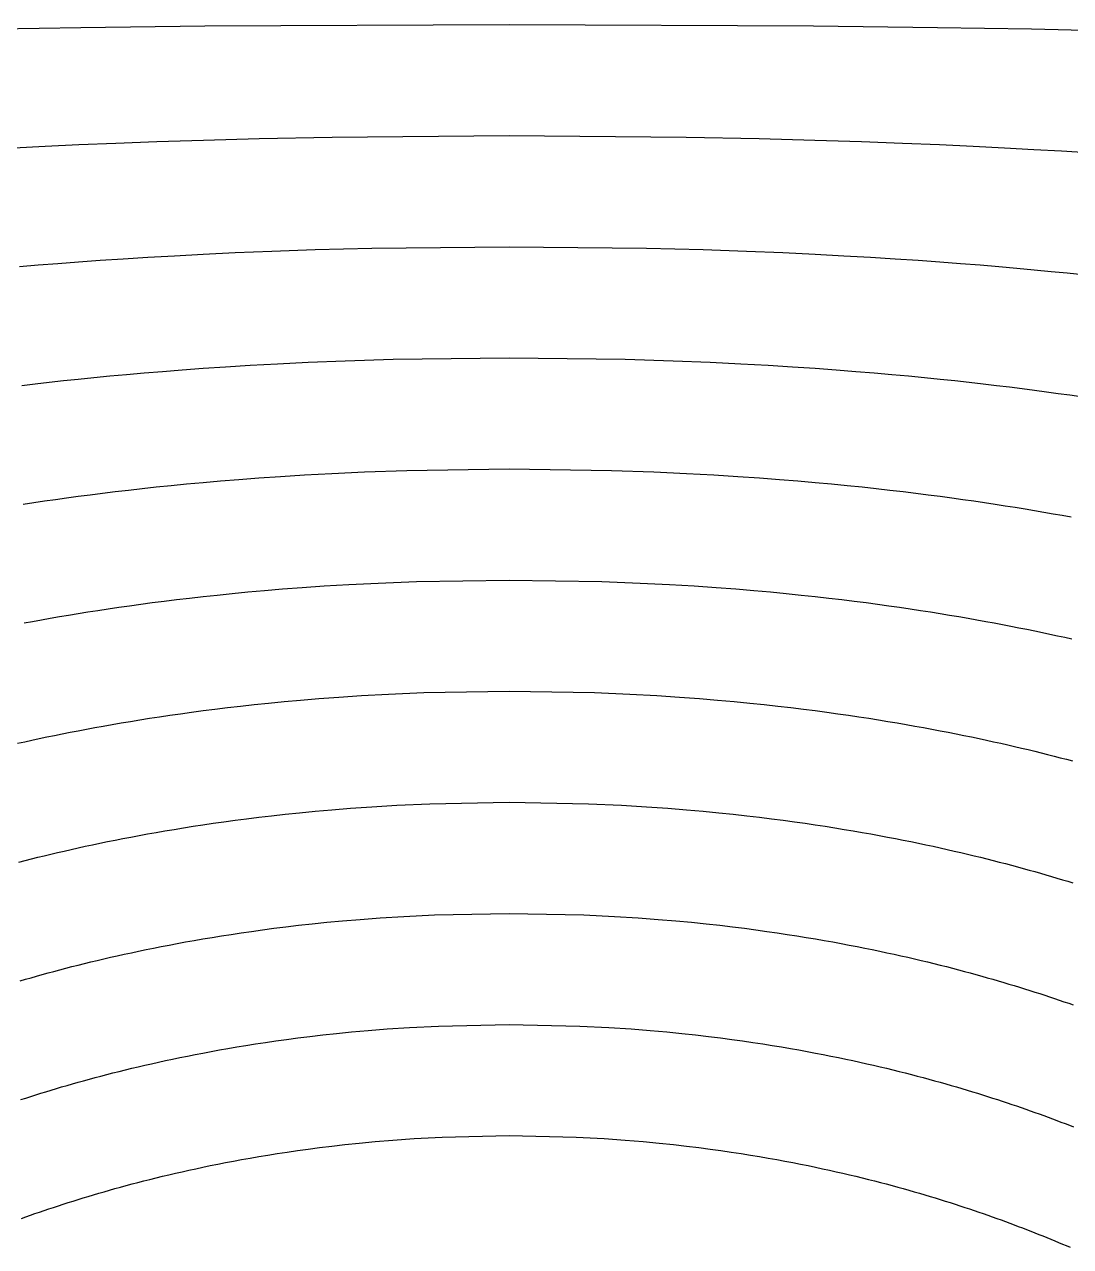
# Model space of a CAD drawing. Extents: x 201 to 397, y -170 to -3.
# Drawn here: x 276.1 to 326, y -60.9 to -2.6 of the extents above; entities that cross this region are included whole.
import ezdxf

# ---------------------------------------------------------------- set-up
doc = ezdxf.new("R2010")
doc.units = 0
doc.layers.add('MyLines', color=7, linetype='Continuous')

msp = doc.modelspace()

# ---------------------------------------------------------------- linework, layer by layer
at = {"layer": 'MyLines'}
for p, q in [((274.334, -2.866), (278.814, -2.792)), ((278.814, -2.792), (284.732, -2.719)), ((284.732, -2.719), (299.237, -2.649)), ((299.237, -2.649), (313.741, -2.719)), ((313.741, -2.719), (319.659, -2.792)), ((319.659, -2.792), (324.139, -2.866)), ((324.139, -2.866), (327.865, -2.943)), ((284.669, -8.16), (287.325, -8.088)), ((287.325, -8.088), (290.801, -8.017)), ((290.801, -8.017), (299.237, -7.946)), ((299.237, -7.946), (307.672, -8.017)), ((307.672, -8.017), (311.149, -8.088)), ((311.149, -8.088), (313.804, -8.16)), ((275.623, -8.529), (277.116, -8.454)), ((277.116, -8.454), (278.726, -8.38)), ((278.726, -8.38), (280.486, -8.306)), ((280.486, -8.306), (282.44, -8.233)), ((282.44, -8.233), (284.669, -8.16)), ((313.804, -8.16), (316.033, -8.233)), ((316.033, -8.233), (317.988, -8.306)), ((317.988, -8.306), (319.747, -8.38)), ((319.747, -8.38), (321.358, -8.454)), ((321.358, -8.454), (322.85, -8.529)), ((322.85, -8.529), (324.245, -8.605)), ((324.245, -8.605), (325.559, -8.682)), ((325.559, -8.682), (326.803, -8.759)), ((287.923, -13.457), (289.991, -13.385)), ((289.991, -13.385), (292.693, -13.314)), ((292.693, -13.314), (299.237, -13.244)), ((299.237, -13.244), (305.78, -13.314)), ((305.78, -13.314), (308.483, -13.385)), ((308.483, -13.385), (310.551, -13.457)), ((277.726, -14.042), (278.708, -13.967)), ((278.708, -13.967), (279.744, -13.893)), ((279.744, -13.893), (280.843, -13.819)), ((280.843, -13.819), (282.016, -13.746)), ((282.016, -13.746), (283.279, -13.673)), ((283.279, -13.673), (284.656, -13.601)), ((284.656, -13.601), (286.184, -13.529)), ((286.184, -13.529), (287.923, -13.457)), ((310.551, -13.457), (312.289, -13.529)), ((312.289, -13.529), (313.817, -13.601)), ((313.817, -13.601), (315.195, -13.673)), ((315.195, -13.673), (316.458, -13.746)), ((316.458, -13.746), (317.63, -13.819)), ((317.63, -13.819), (318.729, -13.893)), ((318.729, -13.893), (319.765, -13.967)), ((319.765, -13.967), (320.748, -14.042)), ((275.893, -14.192), (276.789, -14.117)), ((276.789, -14.117), (277.726, -14.042)), ((320.748, -14.042), (321.684, -14.117)), ((321.684, -14.117), (322.58, -14.192)), ((322.58, -14.192), (323.44, -14.268)), ((323.44, -14.268), (324.267, -14.344)), ((324.267, -14.344), (325.065, -14.42)), ((325.065, -14.42), (325.836, -14.497)), ((325.836, -14.497), (326.583, -14.574)), ((291.415, -18.683), (293.703, -18.612)), ((293.703, -18.612), (299.237, -18.541)), ((299.237, -18.541), (304.771, -18.612)), ((304.771, -18.612), (307.058, -18.683)), ((281.836, -19.26), (282.719, -19.187)), ((282.719, -19.187), (283.654, -19.114)), ((283.654, -19.114), (284.651, -19.041)), ((284.651, -19.041), (285.724, -18.969)), ((285.724, -18.969), (286.894, -18.897)), ((286.894, -18.897), (288.19, -18.825)), ((288.19, -18.825), (289.664, -18.754)), ((289.664, -18.754), (291.415, -18.683)), ((307.058, -18.683), (308.81, -18.754)), ((308.81, -18.754), (310.284, -18.825)), ((310.284, -18.825), (311.58, -18.897)), ((311.58, -18.897), (312.749, -18.969)), ((312.749, -18.969), (313.823, -19.041)), ((313.823, -19.041), (314.82, -19.114)), ((314.82, -19.114), (315.755, -19.187)), ((315.755, -19.187), (316.637, -19.26)), ((276.01, -19.855), (276.65, -19.779)), ((276.65, -19.779), (277.311, -19.704)), ((277.311, -19.704), (277.993, -19.629)), ((277.993, -19.629), (278.701, -19.555)), ((278.701, -19.555), (279.435, -19.481)), ((279.435, -19.481), (280.2, -19.407)), ((280.2, -19.407), (280.999, -19.333)), ((280.999, -19.333), (281.836, -19.26)), ((316.637, -19.26), (317.475, -19.333)), ((317.475, -19.333), (318.274, -19.407)), ((318.274, -19.407), (319.038, -19.481)), ((319.038, -19.481), (319.773, -19.555)), ((319.773, -19.555), (320.48, -19.629)), ((320.48, -19.629), (321.163, -19.704)), ((321.163, -19.704), (321.823, -19.779)), ((321.823, -19.779), (322.463, -19.855)), ((322.463, -19.855), (323.084, -19.93)), ((323.084, -19.93), (323.688, -20.006)), ((323.688, -20.006), (324.276, -20.082)), ((324.276, -20.082), (324.849, -20.159)), ((324.849, -20.159), (325.408, -20.236)), ((325.408, -20.236), (325.954, -20.313)), ((325.954, -20.313), (326.488, -20.39)), ((294.354, -23.909), (299.237, -23.839)), ((299.237, -23.839), (304.119, -23.909)), ((284.648, -24.482), (285.475, -24.41)), ((285.475, -24.41), (286.358, -24.338)), ((286.358, -24.338), (287.307, -24.266)), ((287.307, -24.266), (288.341, -24.194)), ((288.341, -24.194), (289.487, -24.123)), ((289.487, -24.123), (290.789, -24.051)), ((290.789, -24.051), (292.336, -23.98)), ((292.336, -23.98), (294.354, -23.909)), ((304.119, -23.909), (306.138, -23.98)), ((306.138, -23.98), (307.685, -24.051)), ((307.685, -24.051), (308.987, -24.123)), ((308.987, -24.123), (310.132, -24.194)), ((310.132, -24.194), (311.166, -24.266)), ((311.166, -24.266), (312.116, -24.338)), ((312.116, -24.338), (312.998, -24.41)), ((312.998, -24.41), (313.826, -24.482)), ((279.265, -25.068), (279.852, -24.994)), ((279.852, -24.994), (280.458, -24.921)), ((280.458, -24.921), (281.086, -24.847)), ((281.086, -24.847), (281.738, -24.773)), ((281.738, -24.773), (282.416, -24.7)), ((282.416, -24.7), (283.124, -24.627)), ((283.124, -24.627), (283.866, -24.555)), ((283.866, -24.555), (284.648, -24.482)), ((313.826, -24.482), (314.607, -24.555)), ((314.607, -24.555), (315.349, -24.627)), ((315.349, -24.627), (316.058, -24.7)), ((316.058, -24.7), (316.736, -24.773)), ((316.736, -24.773), (317.387, -24.847)), ((317.387, -24.847), (318.015, -24.921)), ((318.015, -24.921), (318.621, -24.994)), ((318.621, -24.994), (319.208, -25.068)), ((276.076, -25.517), (276.574, -25.442)), ((276.574, -25.442), (277.084, -25.367)), ((277.084, -25.367), (277.607, -25.292)), ((277.607, -25.292), (278.144, -25.217)), ((278.144, -25.217), (278.696, -25.143)), ((278.696, -25.143), (279.265, -25.068)), ((319.208, -25.068), (319.777, -25.143)), ((319.777, -25.143), (320.329, -25.217)), ((320.329, -25.217), (320.867, -25.292)), ((320.867, -25.292), (321.39, -25.367)), ((321.39, -25.367), (321.9, -25.442)), ((321.9, -25.442), (322.398, -25.517)), ((322.398, -25.517), (322.884, -25.593)), ((322.884, -25.593), (323.36, -25.669)), ((323.36, -25.669), (323.825, -25.745)), ((323.825, -25.745), (324.281, -25.821)), ((324.281, -25.821), (324.728, -25.898)), ((324.728, -25.898), (325.167, -25.974)), ((325.167, -25.974), (325.597, -26.051)), ((325.597, -26.051), (326.019, -26.129)), ((286.028, -29.778), (286.778, -29.706)), ((286.778, -29.706), (287.578, -29.634)), ((287.578, -29.634), (288.439, -29.563)), ((288.439, -29.563), (289.376, -29.491)), ((289.376, -29.491), (290.413, -29.42)), ((290.413, -29.42), (291.592, -29.349)), ((291.592, -29.349), (292.992, -29.278)), ((292.992, -29.278), (294.82, -29.207)), ((294.82, -29.207), (299.237, -29.136)), ((299.237, -29.136), (303.654, -29.207)), ((303.654, -29.207), (305.481, -29.278)), ((305.481, -29.278), (306.881, -29.349)), ((306.881, -29.349), (308.06, -29.42)), ((308.06, -29.42), (309.098, -29.491)), ((309.098, -29.491), (310.035, -29.563)), ((310.035, -29.563), (310.895, -29.634)), ((310.895, -29.634), (311.695, -29.706)), ((311.695, -29.706), (312.445, -29.778)), ((281.142, -30.361), (281.675, -30.287)), ((281.675, -30.287), (282.226, -30.214)), ((282.226, -30.214), (282.796, -30.141)), ((282.796, -30.141), (283.388, -30.068)), ((283.388, -30.068), (284.003, -29.995)), ((284.003, -29.995), (284.646, -29.923)), ((284.646, -29.923), (285.319, -29.85)), ((285.319, -29.85), (286.028, -29.778)), ((312.445, -29.778), (313.154, -29.85)), ((313.154, -29.85), (313.828, -29.923)), ((313.828, -29.923), (314.47, -29.995)), ((314.47, -29.995), (315.086, -30.068)), ((315.086, -30.068), (315.677, -30.141)), ((315.677, -30.141), (316.248, -30.214)), ((316.248, -30.214), (316.798, -30.287)), ((316.798, -30.287), (317.332, -30.361)), ((277.798, -30.88), (278.241, -30.805)), ((278.241, -30.805), (278.694, -30.73)), ((278.694, -30.73), (279.158, -30.656)), ((279.158, -30.656), (279.634, -30.582)), ((279.634, -30.582), (280.123, -30.508)), ((280.123, -30.508), (280.625, -30.434)), ((280.625, -30.434), (281.142, -30.361)), ((317.332, -30.361), (317.849, -30.434)), ((317.849, -30.434), (318.351, -30.508)), ((318.351, -30.508), (318.839, -30.582)), ((318.839, -30.582), (319.315, -30.656)), ((319.315, -30.656), (319.78, -30.73)), ((319.78, -30.73), (320.233, -30.805)), ((320.233, -30.805), (320.676, -30.88)), ((276.117, -31.18), (276.525, -31.105)), ((276.525, -31.105), (276.94, -31.029)), ((276.94, -31.029), (277.364, -30.954)), ((277.364, -30.954), (277.798, -30.88)), ((320.676, -30.88), (321.109, -30.954)), ((321.109, -30.954), (321.533, -31.029)), ((321.533, -31.029), (321.949, -31.105)), ((321.949, -31.105), (322.356, -31.18)), ((322.356, -31.18), (322.756, -31.256)), ((322.756, -31.256), (323.148, -31.331)), ((323.148, -31.331), (323.533, -31.407)), ((323.533, -31.407), (323.912, -31.484)), ((323.912, -31.484), (324.285, -31.56)), ((324.285, -31.56), (324.651, -31.636)), ((324.651, -31.636), (325.012, -31.713)), ((325.012, -31.713), (325.367, -31.79)), ((325.367, -31.79), (325.716, -31.867)), ((325.716, -31.867), (326.061, -31.944)), ((287.77, -35.003), (288.507, -34.931)), ((288.507, -34.931), (289.299, -34.86)), ((289.299, -34.86), (290.162, -34.788)), ((290.162, -34.788), (291.117, -34.717)), ((291.117, -34.717), (292.203, -34.646)), ((292.203, -34.646), (293.492, -34.575)), ((293.492, -34.575), (295.173, -34.504)), ((295.173, -34.504), (299.237, -34.434)), ((299.237, -34.434), (303.3, -34.504)), ((303.3, -34.504), (304.982, -34.575)), ((304.982, -34.575), (306.271, -34.646)), ((306.271, -34.646), (307.356, -34.717)), ((307.356, -34.717), (308.311, -34.788)), ((308.311, -34.788), (309.174, -34.86)), ((309.174, -34.86), (309.966, -34.931)), ((309.966, -34.931), (310.703, -35.003)), ((283.065, -35.581), (283.573, -35.509)), ((283.573, -35.509), (284.099, -35.436)), ((284.099, -35.436), (284.645, -35.363)), ((284.645, -35.363), (285.212, -35.291)), ((285.212, -35.291), (285.805, -35.219)), ((285.805, -35.219), (286.425, -35.147)), ((286.425, -35.147), (287.079, -35.075)), ((287.079, -35.075), (287.77, -35.003)), ((310.703, -35.003), (311.395, -35.075)), ((311.395, -35.075), (312.048, -35.147)), ((312.048, -35.147), (312.669, -35.219)), ((312.669, -35.219), (313.261, -35.291)), ((313.261, -35.291), (313.829, -35.363)), ((313.829, -35.363), (314.375, -35.436)), ((314.375, -35.436), (314.901, -35.509)), ((314.901, -35.509), (315.409, -35.581)), ((279.484, -36.17), (279.894, -36.096)), ((279.894, -36.096), (280.312, -36.022)), ((280.312, -36.022), (280.741, -35.948)), ((280.741, -35.948), (281.181, -35.874)), ((281.181, -35.874), (281.632, -35.801)), ((281.632, -35.801), (282.095, -35.728)), ((282.095, -35.728), (282.573, -35.654)), ((282.573, -35.654), (283.065, -35.581)), ((315.409, -35.581), (315.901, -35.654)), ((315.901, -35.654), (316.378, -35.728)), ((316.378, -35.728), (316.842, -35.801)), ((316.842, -35.801), (317.293, -35.874)), ((317.293, -35.874), (317.732, -35.948)), ((317.732, -35.948), (318.161, -36.022)), ((318.161, -36.022), (318.58, -36.096)), ((318.58, -36.096), (318.989, -36.17)), ((276.491, -36.767), (276.842, -36.692)), ((276.842, -36.692), (277.198, -36.617)), ((277.198, -36.617), (277.561, -36.542)), ((277.561, -36.542), (277.931, -36.467)), ((277.931, -36.467), (278.308, -36.393)), ((278.308, -36.393), (278.692, -36.318)), ((278.692, -36.318), (279.084, -36.244)), ((279.084, -36.244), (279.484, -36.17)), ((318.989, -36.17), (319.389, -36.244)), ((319.389, -36.244), (319.782, -36.318)), ((319.782, -36.318), (320.166, -36.393)), ((320.166, -36.393), (320.542, -36.467)), ((320.542, -36.467), (320.912, -36.542)), ((320.912, -36.542), (321.275, -36.617)), ((321.275, -36.617), (321.632, -36.692)), ((321.632, -36.692), (321.982, -36.767)), ((275.807, -36.918), (276.146, -36.843)), ((276.146, -36.843), (276.491, -36.767)), ((321.982, -36.767), (322.327, -36.843)), ((322.327, -36.843), (322.666, -36.918)), ((322.666, -36.918), (323, -36.994)), ((323, -36.994), (323.329, -37.07)), ((323.329, -37.07), (323.653, -37.146)), ((323.653, -37.146), (323.972, -37.222)), ((323.972, -37.222), (324.287, -37.299)), ((324.287, -37.299), (324.597, -37.375)), ((324.597, -37.375), (324.904, -37.452)), ((324.904, -37.452), (325.206, -37.529)), ((325.206, -37.529), (325.504, -37.606)), ((325.504, -37.606), (325.799, -37.683)), ((325.799, -37.683), (326.09, -37.76)), ((289.244, -40.228), (289.983, -40.157)), ((289.983, -40.157), (290.786, -40.086)), ((290.786, -40.086), (291.676, -40.015)), ((291.676, -40.015), (292.687, -39.944)), ((292.687, -39.944), (293.887, -39.873)), ((293.887, -39.873), (295.453, -39.802)), ((295.453, -39.802), (299.237, -39.731)), ((299.237, -39.731), (303.02, -39.802)), ((303.02, -39.802), (304.586, -39.873)), ((304.586, -39.873), (305.786, -39.944)), ((305.786, -39.944), (306.797, -40.015)), ((306.797, -40.015), (307.687, -40.086)), ((307.687, -40.086), (308.491, -40.157)), ((308.491, -40.157), (309.229, -40.228)), ((284.644, -40.804), (285.134, -40.732)), ((285.134, -40.732), (285.643, -40.659)), ((285.643, -40.659), (286.173, -40.587)), ((286.173, -40.587), (286.725, -40.515)), ((286.725, -40.515), (287.304, -40.443)), ((287.304, -40.443), (287.913, -40.371)), ((287.913, -40.371), (288.557, -40.3)), ((288.557, -40.3), (289.244, -40.228)), ((309.229, -40.228), (309.916, -40.3)), ((309.916, -40.3), (310.561, -40.371)), ((310.561, -40.371), (311.17, -40.443)), ((311.17, -40.443), (311.748, -40.515)), ((311.748, -40.515), (312.301, -40.587)), ((312.301, -40.587), (312.83, -40.659)), ((312.83, -40.659), (313.339, -40.732)), ((313.339, -40.732), (313.83, -40.804)), ((281.209, -41.388), (281.6, -41.315)), ((281.6, -41.315), (282.001, -41.241)), ((282.001, -41.241), (282.411, -41.168)), ((282.411, -41.168), (282.832, -41.095)), ((282.832, -41.095), (283.265, -41.022)), ((283.265, -41.022), (283.71, -40.949)), ((283.71, -40.949), (284.169, -40.877)), ((284.169, -40.877), (284.644, -40.804)), ((313.83, -40.804), (314.304, -40.877)), ((314.304, -40.877), (314.763, -40.949)), ((314.763, -40.949), (315.209, -41.022)), ((315.209, -41.022), (315.641, -41.095)), ((315.641, -41.095), (316.062, -41.168)), ((316.062, -41.168), (316.473, -41.241)), ((316.473, -41.241), (316.873, -41.315)), ((316.873, -41.315), (317.264, -41.388)), ((278.357, -41.98), (278.69, -41.906)), ((278.69, -41.906), (279.03, -41.831)), ((279.03, -41.831), (279.375, -41.757)), ((279.375, -41.757), (279.727, -41.683)), ((279.727, -41.683), (280.086, -41.609)), ((280.086, -41.609), (280.453, -41.535)), ((280.453, -41.535), (280.827, -41.462)), ((280.827, -41.462), (281.209, -41.388)), ((317.264, -41.388), (317.647, -41.462)), ((317.647, -41.462), (318.021, -41.535)), ((318.021, -41.535), (318.387, -41.609)), ((318.387, -41.609), (318.746, -41.683)), ((318.746, -41.683), (319.098, -41.757)), ((319.098, -41.757), (319.444, -41.831)), ((319.444, -41.831), (319.783, -41.906)), ((319.783, -41.906), (320.116, -41.98)), ((275.873, -42.581), (276.168, -42.506)), ((276.168, -42.506), (276.466, -42.43)), ((276.466, -42.43), (276.77, -42.355)), ((276.77, -42.355), (277.077, -42.28)), ((277.077, -42.28), (277.39, -42.205)), ((277.39, -42.205), (277.707, -42.13)), ((277.707, -42.13), (278.029, -42.055)), ((278.029, -42.055), (278.357, -41.98)), ((320.116, -41.98), (320.444, -42.055)), ((320.444, -42.055), (320.767, -42.13)), ((320.767, -42.13), (321.084, -42.205)), ((321.084, -42.205), (321.396, -42.28)), ((321.396, -42.28), (321.704, -42.355)), ((321.704, -42.355), (322.007, -42.43)), ((322.007, -42.43), (322.306, -42.506)), ((322.306, -42.506), (322.6, -42.581)), ((322.6, -42.581), (322.891, -42.657)), ((322.891, -42.657), (323.178, -42.733)), ((323.178, -42.733), (323.461, -42.809)), ((323.461, -42.809), (323.74, -42.885)), ((323.74, -42.885), (324.016, -42.961)), ((324.016, -42.961), (324.289, -43.037)), ((324.289, -43.037), (324.558, -43.114)), ((324.558, -43.114), (324.824, -43.19)), ((324.824, -43.19), (325.087, -43.267)), ((325.087, -43.267), (325.347, -43.344)), ((325.347, -43.344), (325.604, -43.421)), ((325.604, -43.421), (325.859, -43.498)), ((325.859, -43.498), (326.111, -43.576)), ((290.542, -45.454), (291.297, -45.383)), ((291.297, -45.383), (292.133, -45.312)), ((292.133, -45.312), (293.084, -45.241)), ((293.084, -45.241), (294.211, -45.17)), ((294.211, -45.17), (295.682, -45.099)), ((295.682, -45.099), (299.237, -45.029)), ((299.237, -45.029), (302.791, -45.099)), ((302.791, -45.099), (304.262, -45.17)), ((304.262, -45.17), (305.39, -45.241)), ((305.39, -45.241), (306.34, -45.312)), ((306.34, -45.312), (307.176, -45.383)), ((307.176, -45.383), (307.932, -45.454)), ((285.521, -46.1), (285.983, -46.028)), ((285.983, -46.028), (286.461, -45.956)), ((286.461, -45.956), (286.959, -45.884)), ((286.959, -45.884), (287.479, -45.812)), ((287.479, -45.812), (288.023, -45.74)), ((288.023, -45.74), (288.596, -45.668)), ((288.596, -45.668), (289.202, -45.597)), ((289.202, -45.597), (289.847, -45.526)), ((289.847, -45.526), (290.542, -45.454)), ((307.932, -45.454), (308.626, -45.526)), ((308.626, -45.526), (309.272, -45.597)), ((309.272, -45.597), (309.878, -45.668)), ((309.878, -45.668), (310.45, -45.74)), ((310.45, -45.74), (310.995, -45.812)), ((310.995, -45.812), (311.514, -45.884)), ((311.514, -45.884), (312.012, -45.956)), ((312.012, -45.956), (312.491, -46.028)), ((312.491, -46.028), (312.952, -46.1)), ((282.288, -46.682), (282.656, -46.609)), ((282.656, -46.609), (283.033, -46.536)), ((283.033, -46.536), (283.42, -46.463)), ((283.42, -46.463), (283.816, -46.39)), ((283.816, -46.39), (284.224, -46.317)), ((284.224, -46.317), (284.643, -46.245)), ((284.643, -46.245), (285.075, -46.172)), ((285.075, -46.172), (285.521, -46.1)), ((312.952, -46.1), (313.399, -46.172)), ((313.399, -46.172), (313.831, -46.245)), ((313.831, -46.245), (314.25, -46.317)), ((314.25, -46.317), (314.657, -46.39)), ((314.657, -46.39), (315.054, -46.463)), ((315.054, -46.463), (315.44, -46.536)), ((315.44, -46.536), (315.817, -46.609)), ((315.817, -46.609), (316.185, -46.682)), ((279.916, -47.197), (280.235, -47.123)), ((280.235, -47.123), (280.561, -47.049)), ((280.561, -47.049), (280.893, -46.975)), ((280.893, -46.975), (281.231, -46.902)), ((281.231, -46.902), (281.576, -46.828)), ((281.576, -46.828), (281.928, -46.755)), ((281.928, -46.755), (282.288, -46.682)), ((316.185, -46.682), (316.545, -46.755)), ((316.545, -46.755), (316.897, -46.828)), ((316.897, -46.828), (317.242, -46.902)), ((317.242, -46.902), (317.581, -46.975)), ((317.581, -46.975), (317.912, -47.049)), ((317.912, -47.049), (318.238, -47.123)), ((318.238, -47.123), (318.558, -47.197)), ((277.537, -47.792), (277.819, -47.717)), ((277.819, -47.717), (278.105, -47.643)), ((278.105, -47.643), (278.395, -47.568)), ((278.395, -47.568), (278.689, -47.493)), ((278.689, -47.493), (278.989, -47.419)), ((278.989, -47.419), (279.292, -47.345)), ((279.292, -47.345), (279.601, -47.271)), ((279.601, -47.271), (279.916, -47.197)), ((318.558, -47.197), (318.872, -47.271)), ((318.872, -47.271), (319.181, -47.345)), ((319.181, -47.345), (319.485, -47.419)), ((319.485, -47.419), (319.784, -47.493)), ((319.784, -47.493), (320.078, -47.568)), ((320.078, -47.568), (320.369, -47.643)), ((320.369, -47.643), (320.654, -47.717)), ((320.654, -47.717), (320.936, -47.792)), ((275.924, -48.244), (276.184, -48.168)), ((276.184, -48.168), (276.448, -48.093)), ((276.448, -48.093), (276.715, -48.017)), ((276.715, -48.017), (276.985, -47.942)), ((276.985, -47.942), (277.259, -47.867)), ((277.259, -47.867), (277.537, -47.792)), ((320.936, -47.792), (321.214, -47.867)), ((321.214, -47.867), (321.488, -47.942)), ((321.488, -47.942), (321.759, -48.017)), ((321.759, -48.017), (322.026, -48.093)), ((322.026, -48.093), (322.289, -48.168)), ((322.289, -48.168), (322.55, -48.244)), ((322.55, -48.244), (322.807, -48.319)), ((322.807, -48.319), (323.061, -48.395)), ((323.061, -48.395), (323.313, -48.471)), ((323.313, -48.471), (323.561, -48.547)), ((323.561, -48.547), (323.807, -48.623)), ((323.807, -48.623), (324.05, -48.7)), ((324.05, -48.7), (324.29, -48.776)), ((324.29, -48.776), (324.528, -48.853)), ((324.528, -48.853), (324.763, -48.929)), ((324.763, -48.929), (324.996, -49.006)), ((324.996, -49.006), (325.226, -49.083)), ((325.226, -49.083), (325.455, -49.16)), ((325.455, -49.16), (325.681, -49.237)), ((325.681, -49.237), (325.905, -49.314)), ((325.905, -49.314), (326.127, -49.391)), ((291.01, -50.752), (291.725, -50.68)), ((291.725, -50.68), (292.517, -50.609)), ((292.517, -50.609), (293.416, -50.538)), ((293.416, -50.538), (294.483, -50.468)), ((294.483, -50.468), (295.874, -50.397)), ((295.874, -50.397), (299.237, -50.326)), ((299.237, -50.326), (302.599, -50.397)), ((302.599, -50.397), (303.991, -50.468)), ((303.991, -50.468), (305.058, -50.538)), ((305.058, -50.538), (305.957, -50.609)), ((305.957, -50.609), (306.748, -50.68)), ((306.748, -50.68), (307.463, -50.752)), ((286.694, -51.324), (287.148, -51.252)), ((287.148, -51.252), (287.619, -51.18)), ((287.619, -51.18), (288.111, -51.109)), ((288.111, -51.109), (288.626, -51.037)), ((288.626, -51.037), (289.169, -50.966)), ((289.169, -50.966), (289.742, -50.894)), ((289.742, -50.894), (290.353, -50.823)), ((290.353, -50.823), (291.01, -50.752)), ((307.463, -50.752), (308.12, -50.823)), ((308.12, -50.823), (308.731, -50.894)), ((308.731, -50.894), (309.305, -50.966)), ((309.305, -50.966), (309.847, -51.037)), ((309.847, -51.037), (310.362, -51.109)), ((310.362, -51.109), (310.854, -51.18)), ((310.854, -51.18), (311.326, -51.252)), ((311.326, -51.252), (311.779, -51.324)), ((283.543, -51.903), (283.9, -51.831)), ((283.9, -51.831), (284.267, -51.758)), ((284.267, -51.758), (284.642, -51.685)), ((284.642, -51.685), (285.028, -51.613)), ((285.028, -51.613), (285.425, -51.541)), ((285.425, -51.541), (285.834, -51.468)), ((285.834, -51.468), (286.257, -51.396)), ((286.257, -51.396), (286.694, -51.324)), ((311.779, -51.324), (312.216, -51.396)), ((312.216, -51.396), (312.639, -51.468)), ((312.639, -51.468), (313.048, -51.541)), ((313.048, -51.541), (313.445, -51.613)), ((313.445, -51.613), (313.831, -51.685)), ((313.831, -51.685), (314.207, -51.758)), ((314.207, -51.758), (314.573, -51.831)), ((314.573, -51.831), (314.93, -51.903)), ((280.945, -52.489), (281.248, -52.415)), ((281.248, -52.415), (281.557, -52.342)), ((281.557, -52.342), (281.871, -52.269)), ((281.871, -52.269), (282.192, -52.195)), ((282.192, -52.195), (282.519, -52.122)), ((282.519, -52.122), (282.853, -52.049)), ((282.853, -52.049), (283.194, -51.976)), ((283.194, -51.976), (283.543, -51.903)), ((314.93, -51.903), (315.279, -51.976)), ((315.279, -51.976), (315.62, -52.049)), ((315.62, -52.049), (315.954, -52.122)), ((315.954, -52.122), (316.281, -52.195)), ((316.281, -52.195), (316.602, -52.269)), ((316.602, -52.269), (316.916, -52.342)), ((316.916, -52.342), (317.225, -52.415)), ((317.225, -52.415), (317.528, -52.489)), ((278.689, -53.081), (278.956, -53.007)), ((278.956, -53.007), (279.227, -52.933)), ((279.227, -52.933), (279.503, -52.858)), ((279.503, -52.858), (279.782, -52.784)), ((279.782, -52.784), (280.066, -52.71)), ((280.066, -52.71), (280.354, -52.636)), ((280.354, -52.636), (280.647, -52.563)), ((280.647, -52.563), (280.945, -52.489)), ((317.528, -52.489), (317.826, -52.563)), ((317.826, -52.563), (318.119, -52.636)), ((318.119, -52.636), (318.408, -52.71)), ((318.408, -52.71), (318.691, -52.784)), ((318.691, -52.784), (318.971, -52.858)), ((318.971, -52.858), (319.246, -52.933)), ((319.246, -52.933), (319.517, -53.007)), ((319.517, -53.007), (319.785, -53.081)), ((276.913, -53.605), (277.157, -53.53)), ((277.157, -53.53), (277.404, -53.455)), ((277.404, -53.455), (277.654, -53.38)), ((277.654, -53.38), (277.908, -53.305)), ((277.908, -53.305), (278.165, -53.23)), ((278.165, -53.23), (278.425, -53.156)), ((278.425, -53.156), (278.689, -53.081)), ((319.785, -53.081), (320.049, -53.156)), ((320.049, -53.156), (320.309, -53.23)), ((320.309, -53.23), (320.565, -53.305)), ((320.565, -53.305), (320.819, -53.38)), ((320.819, -53.38), (321.069, -53.455)), ((321.069, -53.455), (321.316, -53.53)), ((321.316, -53.53), (321.561, -53.605)), ((275.963, -53.906), (276.197, -53.831)), ((276.197, -53.831), (276.433, -53.755)), ((276.433, -53.755), (276.671, -53.68)), ((276.671, -53.68), (276.913, -53.605)), ((321.561, -53.605), (321.802, -53.68)), ((321.802, -53.68), (322.041, -53.755)), ((322.041, -53.755), (322.277, -53.831)), ((322.277, -53.831), (322.51, -53.906)), ((322.51, -53.906), (322.741, -53.982)), ((322.741, -53.982), (322.969, -54.058)), ((322.969, -54.058), (323.195, -54.134)), ((323.195, -54.134), (323.419, -54.21)), ((323.419, -54.21), (323.64, -54.286)), ((323.64, -54.286), (323.859, -54.362)), ((323.859, -54.362), (324.076, -54.438)), ((324.076, -54.438), (324.291, -54.515)), ((324.291, -54.515), (324.504, -54.591)), ((324.504, -54.591), (324.715, -54.668)), ((324.715, -54.668), (324.924, -54.745)), ((324.924, -54.745), (325.131, -54.821)), ((325.131, -54.821), (325.336, -54.898)), ((325.336, -54.898), (325.539, -54.975)), ((325.539, -54.975), (325.741, -55.053)), ((325.741, -55.053), (325.941, -55.13)), ((325.941, -55.13), (326.139, -55.207)), ((292.091, -55.978), (292.844, -55.907)), ((292.844, -55.907), (293.699, -55.836)), ((293.699, -55.836), (294.714, -55.765)), ((294.714, -55.765), (296.038, -55.694)), ((296.038, -55.694), (299.237, -55.624)), ((299.237, -55.624), (302.435, -55.694)), ((302.435, -55.694), (303.759, -55.765)), ((303.759, -55.765), (304.774, -55.836)), ((304.774, -55.836), (305.629, -55.907)), ((305.629, -55.907), (306.383, -55.978)), ((287.734, -56.549), (288.183, -56.477)), ((288.183, -56.477), (288.651, -56.406)), ((288.651, -56.406), (289.142, -56.334)), ((289.142, -56.334), (289.658, -56.263)), ((289.658, -56.263), (290.204, -56.191)), ((290.204, -56.191), (290.785, -56.12)), ((290.785, -56.12), (291.411, -56.049)), ((291.411, -56.049), (292.091, -55.978)), ((306.383, -55.978), (307.063, -56.049)), ((307.063, -56.049), (307.688, -56.12)), ((307.688, -56.12), (308.27, -56.191)), ((308.27, -56.191), (308.816, -56.263)), ((308.816, -56.263), (309.332, -56.334)), ((309.332, -56.334), (309.822, -56.406)), ((309.822, -56.406), (310.291, -56.477)), ((310.291, -56.477), (310.739, -56.549)), ((284.642, -57.126), (284.99, -57.054)), ((284.99, -57.054), (285.348, -56.981)), ((285.348, -56.981), (285.716, -56.909)), ((285.716, -56.909), (286.094, -56.837)), ((286.094, -56.837), (286.484, -56.765)), ((286.484, -56.765), (286.886, -56.693)), ((286.886, -56.693), (287.302, -56.621)), ((287.302, -56.621), (287.734, -56.549)), ((310.739, -56.549), (311.171, -56.621)), ((311.171, -56.621), (311.587, -56.693)), ((311.587, -56.693), (311.99, -56.765)), ((311.99, -56.765), (312.379, -56.837)), ((312.379, -56.837), (312.758, -56.909)), ((312.758, -56.909), (313.125, -56.981)), ((313.125, -56.981), (313.483, -57.054)), ((313.483, -57.054), (313.832, -57.126)), ((282.115, -57.709), (282.409, -57.636)), ((282.409, -57.636), (282.709, -57.563)), ((282.709, -57.563), (283.014, -57.49)), ((283.014, -57.49), (283.326, -57.417)), ((283.326, -57.417), (283.644, -57.344)), ((283.644, -57.344), (283.969, -57.271)), ((283.969, -57.271), (284.301, -57.199)), ((284.301, -57.199), (284.642, -57.126)), ((313.832, -57.126), (314.172, -57.199)), ((314.172, -57.199), (314.504, -57.271)), ((314.504, -57.271), (314.83, -57.344)), ((314.83, -57.344), (315.148, -57.417)), ((315.148, -57.417), (315.459, -57.49)), ((315.459, -57.49), (315.765, -57.563)), ((315.765, -57.563), (316.065, -57.636)), ((316.065, -57.636), (316.359, -57.709)), ((279.929, -58.298), (280.188, -58.224)), ((280.188, -58.224), (280.45, -58.15)), ((280.45, -58.15), (280.717, -58.076)), ((280.717, -58.076), (280.987, -58.003)), ((280.987, -58.003), (281.262, -57.929)), ((281.262, -57.929), (281.542, -57.856)), ((281.542, -57.856), (281.826, -57.782)), ((281.826, -57.782), (282.115, -57.709)), ((316.359, -57.709), (316.648, -57.782)), ((316.648, -57.782), (316.932, -57.856)), ((316.932, -57.856), (317.211, -57.929)), ((317.211, -57.929), (317.486, -58.003)), ((317.486, -58.003), (317.757, -58.076)), ((317.757, -58.076), (318.023, -58.15)), ((318.023, -58.15), (318.285, -58.224)), ((318.285, -58.224), (318.544, -58.298)), ((277.98, -58.893), (278.213, -58.818)), ((278.213, -58.818), (278.449, -58.743)), ((278.449, -58.743), (278.688, -58.669)), ((278.688, -58.669), (278.93, -58.594)), ((278.93, -58.594), (279.175, -58.52)), ((279.175, -58.52), (279.423, -58.446)), ((279.423, -58.446), (279.674, -58.372)), ((279.674, -58.372), (279.929, -58.298)), ((318.544, -58.298), (318.799, -58.372)), ((318.799, -58.372), (319.051, -58.446)), ((319.051, -58.446), (319.299, -58.52)), ((319.299, -58.52), (319.544, -58.594)), ((319.544, -58.594), (319.785, -58.669)), ((319.785, -58.669), (320.024, -58.743)), ((320.024, -58.743), (320.26, -58.818)), ((320.26, -58.818), (320.493, -58.893)), ((276.207, -59.494), (276.421, -59.418)), ((276.421, -59.418), (276.636, -59.343)), ((276.636, -59.343), (276.854, -59.268)), ((276.854, -59.268), (277.074, -59.192)), ((277.074, -59.192), (277.297, -59.117)), ((277.297, -59.117), (277.522, -59.042)), ((277.522, -59.042), (277.75, -58.967)), ((277.75, -58.967), (277.98, -58.893)), ((320.493, -58.893), (320.723, -58.967)), ((320.723, -58.967), (320.951, -59.042)), ((320.951, -59.042), (321.176, -59.117)), ((321.176, -59.117), (321.399, -59.192)), ((321.399, -59.192), (321.619, -59.268)), ((321.619, -59.268), (321.837, -59.343)), ((321.837, -59.343), (322.053, -59.418)), ((322.053, -59.418), (322.266, -59.494)), ((275.996, -59.569), (276.207, -59.494)), ((322.266, -59.494), (322.478, -59.569)), ((322.478, -59.569), (322.687, -59.645)), ((322.687, -59.645), (322.894, -59.721)), ((322.894, -59.721), (323.099, -59.796)), ((323.099, -59.796), (323.302, -59.872)), ((323.302, -59.872), (323.504, -59.948)), ((323.504, -59.948), (323.703, -60.024)), ((323.703, -60.024), (323.901, -60.101)), ((323.901, -60.101), (324.097, -60.177)), ((324.097, -60.177), (324.292, -60.253)), ((324.292, -60.253), (324.484, -60.33)), ((324.484, -60.33), (324.675, -60.407)), ((324.675, -60.407), (324.865, -60.483)), ((324.865, -60.483), (325.053, -60.56)), ((325.053, -60.56), (325.239, -60.637)), ((325.239, -60.637), (325.424, -60.714)), ((325.424, -60.714), (325.608, -60.791)), ((325.608, -60.791), (325.79, -60.868)), ((325.79, -60.868), (325.97, -60.946))]:
    msp.add_line(p, q, dxfattribs=at)

doc.saveas('drawing.dxf')
